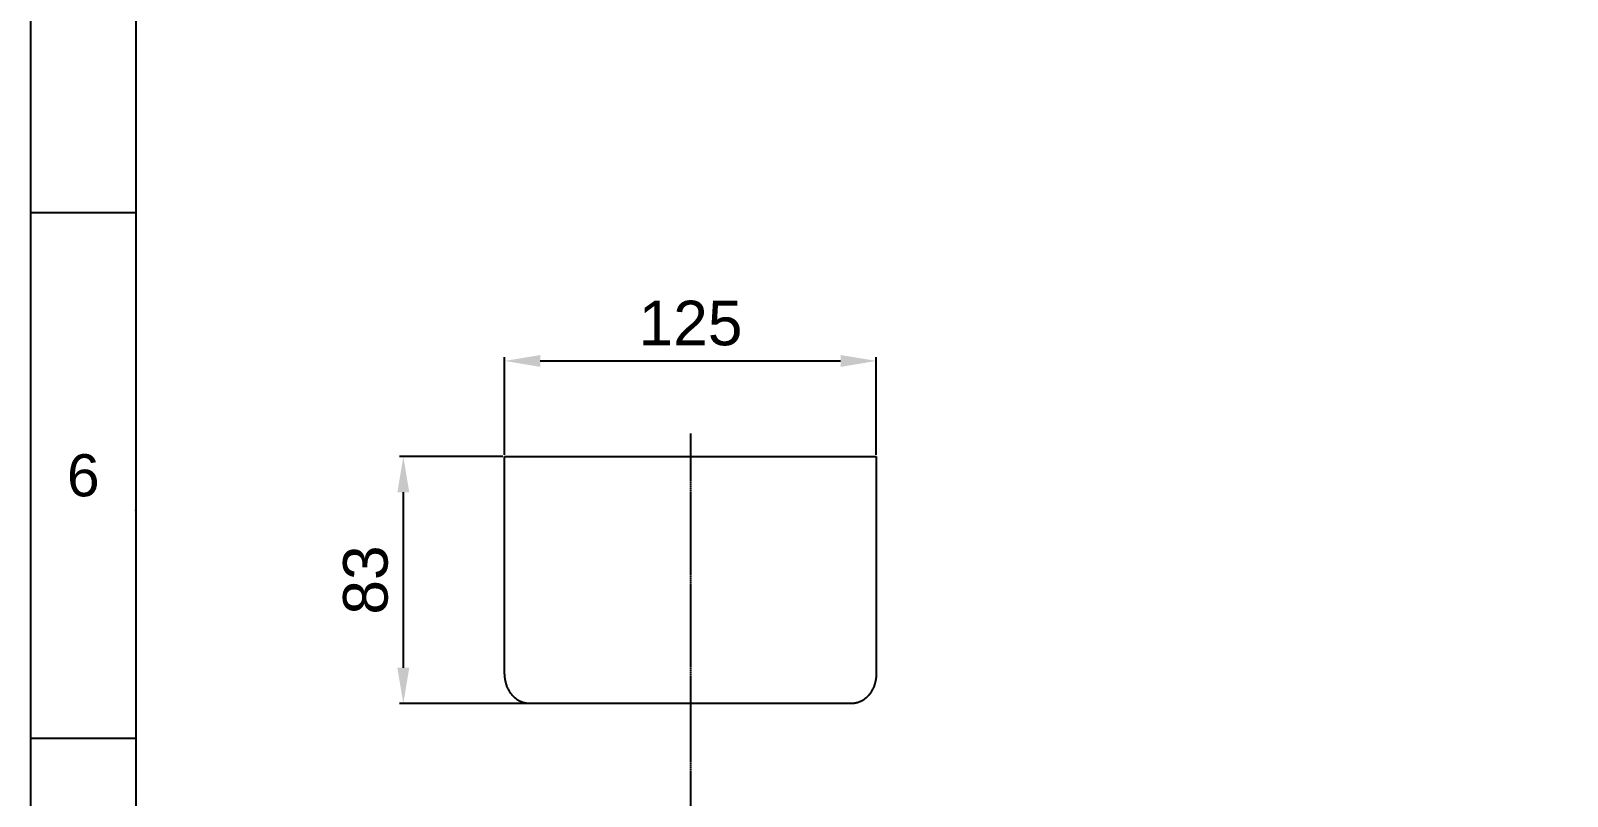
# Model space of a CAD drawing. Header units: millimetres. Extents: x 2219 to 3269, y 1238 to 2723.
# Drawn here: x 2219 to 2735, y 1607 to 1865 of the extents above; entities that cross this region are included whole.
import ezdxf

# ---------------------------------------------------------------- set-up
doc = ezdxf.new("R2010")
doc.units = ezdxf.units.MM
doc.linetypes.add('CENTER', pattern=[0.6, 0.375, -0.075, 0.075, -0.075])
for name, color, linetype in [('CEN2', 1, 'Continuous'), ('DIM2', 3, 'Continuous'), ('form22', 7, 'Continuous'), ('main', 7, 'Continuous')]:
    doc.layers.add(name, color=color, linetype=linetype)
doc.styles.get("Standard").update_dxf_attribs({"font": 'arial.ttf'})
doc.dimstyles.new('ISO-25', dxfattribs={"dimtxt": 2.5, "dimasz": 2.5, "dimexe": 1.25, "dimexo": 0.625, "dimtad": 1, "dimtxsty": 'Standard', "dimcen": 2.5, "dimadec": 0, "dimazin": 0, "dimtfac": 1, "dimtmove": 0, "dimatfit": 3, "dimfxl": 1, "dimarcsym": 0})

# ---------------------------------------------------------------- blocks, each defined once
blk = doc.blocks.new('*D34')
at = {"layer": 'Defpoints', "color": 0, "transparency": 16777216}
for p in [(2503.04, 1753.52), (2378.04, 1721.35), (2503.04, 1721.35)]:
    blk.add_point(p, dxfattribs=at)
at = {"layer": 'DIM2', "color": 0, "lineweight": -2, "transparency": 16777216}
for p, q in [((2378.04, 1721.98), (2378.04, 1754.77)), ((2390.04, 1753.52), (2491.04, 1753.52)), ((2503.04, 1721.98), (2503.04, 1754.77))]:
    blk.add_line(p, q, dxfattribs=at)
at = {"layer": 'DIM2', "color": 0, "transparency": 16777216}
for points in [[(2390.04, 1755.52), (2390.04, 1751.52), (2378.04, 1753.52)], [(2491.04, 1755.52), (2491.04, 1751.52), (2503.04, 1753.52)]]:
    blk.add_solid(points, dxfattribs=at)
at = {"layer": 'DIM2', "color": 0, "transparency": 16777216, "insert": (2440.54, 1766.18), "char_height": 15, "attachment_point": 5}
blk.add_mtext('125', dxfattribs=at)
blk = doc.blocks.new('*D35')
at = {"layer": 'Defpoints', "color": 0, "transparency": 16777216}
for p in [(2378.04, 1721.35), (2343.96, 1638.35), (2398.39, 1638.35)]:
    blk.add_point(p, dxfattribs=at)
at = {"layer": 'DIM2', "color": 0, "lineweight": -2, "transparency": 16777216}
for p, q in [((2377.42, 1721.35), (2342.71, 1721.35)), ((2343.96, 1709.35), (2343.96, 1650.35)), ((2397.77, 1638.35), (2342.71, 1638.35))]:
    blk.add_line(p, q, dxfattribs=at)
at = {"layer": 'DIM2', "color": 0, "transparency": 16777216}
for points in [[(2341.96, 1709.35), (2345.96, 1709.35), (2343.96, 1721.35)], [(2341.96, 1650.35), (2345.96, 1650.35), (2343.96, 1638.35)]]:
    blk.add_solid(points, dxfattribs=at)
at = {"layer": 'DIM2', "color": 0, "transparency": 16777216, "insert": (2331.3, 1679.85), "char_height": 15, "attachment_point": 5, "rotation": 90}
blk.add_mtext('83', dxfattribs=at)

msp = doc.modelspace()

# ---------------------------------------------------------------- linework, layer by layer
at = {"layer": 'CEN2', "linetype": 'CENTER'}
msp.add_line((2440.54, 1729.15), (2440.54, 1467.33), dxfattribs=at)
at = {"layer": 'form22'}
for p, q in [((2254.01, 2687.19), (2254.01, 1273.05)), ((2254.01, 1803.35), (2218.65, 1803.35)), ((2254.01, 1626.58), (2218.65, 1626.58))]:
    msp.add_line(p, q, dxfattribs=at)
msp.add_lwpolyline([(2218.65, 2722.54), (3268.65, 2722.54), (3268.65, 1237.69), (2218.65, 1237.69)], close=True, dxfattribs=at)
for p in [(2254.01, 1703.35), (2254.01, 1626.58)]:
    msp.add_point(p, dxfattribs=at)
at = {"layer": 'main'}
for p, q in [((2378.04, 1648.35), (2378.04, 1721.35)), ((2378.04, 1721.35), (2503.04, 1721.35)), ((2503.04, 1721.35), (2503.04, 1648.6)), ((2503.04, 1648.6), (2503.04, 1648.35)), ((2378.05, 1648.1), (2378.04, 1648.35)), ((2378.06, 1647.85), (2378.05, 1648.1)), ((2378.08, 1647.6), (2378.06, 1647.85)), ((2378.1, 1647.35), (2378.08, 1647.6)), ((2378.13, 1647.1), (2378.1, 1647.35)), ((2378.16, 1646.85), (2378.13, 1647.1)), ((2378.2, 1646.6), (2378.16, 1646.85)), ((2378.24, 1646.36), (2378.2, 1646.6)), ((2378.28, 1646.11), (2378.24, 1646.36)), ((2378.33, 1645.86), (2378.28, 1646.11)), ((2378.39, 1645.62), (2378.33, 1645.86)), ((2378.45, 1645.38), (2378.39, 1645.62)), ((2378.52, 1645.14), (2378.45, 1645.38)), ((2378.59, 1644.9), (2378.52, 1645.14)), ((2378.66, 1644.66), (2378.59, 1644.9)), ((2378.74, 1644.43), (2378.66, 1644.66)), ((2378.82, 1644.2), (2378.74, 1644.43)), ((2378.91, 1643.98), (2378.82, 1644.2)), ((2379, 1643.75), (2378.91, 1643.98)), ((2379.1, 1643.53), (2379, 1643.75)), ((2379.2, 1643.31), (2379.1, 1643.53)), ((2379.3, 1643.09), (2379.2, 1643.31)), ((2501.89, 1643.31), (2501.78, 1643.09)), ((2501.99, 1643.53), (2501.89, 1643.31)), ((2502.08, 1643.75), (2501.99, 1643.53)), ((2502.17, 1643.98), (2502.08, 1643.75)), ((2502.26, 1644.2), (2502.17, 1643.98)), ((2502.34, 1644.43), (2502.26, 1644.2)), ((2502.42, 1644.66), (2502.34, 1644.43)), ((2502.5, 1644.9), (2502.42, 1644.66)), ((2502.57, 1645.14), (2502.5, 1644.9)), ((2502.63, 1645.38), (2502.57, 1645.14)), ((2502.69, 1645.62), (2502.63, 1645.38)), ((2502.75, 1645.86), (2502.69, 1645.62)), ((2502.8, 1646.11), (2502.75, 1645.86)), ((2502.85, 1646.36), (2502.8, 1646.11)), ((2502.89, 1646.6), (2502.85, 1646.36)), ((2502.92, 1646.85), (2502.89, 1646.6)), ((2502.96, 1647.1), (2502.92, 1646.85)), ((2502.98, 1647.35), (2502.96, 1647.1)), ((2503, 1647.6), (2502.98, 1647.35)), ((2503.02, 1647.85), (2503, 1647.6)), ((2503.03, 1648.1), (2503.02, 1647.85)), ((2503.04, 1648.35), (2503.03, 1648.1)), ((2379.42, 1642.88), (2379.3, 1643.09)), ((2379.52, 1642.68), (2379.42, 1642.88)), ((2379.64, 1642.48), (2379.52, 1642.68)), ((2379.75, 1642.29), (2379.64, 1642.48)), ((2379.87, 1642.1), (2379.75, 1642.29)), ((2380, 1641.91), (2379.87, 1642.1)), ((2380.13, 1641.72), (2380, 1641.91)), ((2380.26, 1641.54), (2380.13, 1641.72)), ((2380.4, 1641.36), (2380.26, 1641.54)), ((2380.53, 1641.19), (2380.4, 1641.36)), ((2380.67, 1641.03), (2380.53, 1641.19)), ((2380.82, 1640.86), (2380.67, 1641.03)), ((2380.96, 1640.71), (2380.82, 1640.86)), ((2381.12, 1640.55), (2380.96, 1640.71)), ((2381.27, 1640.4), (2381.12, 1640.55)), ((2381.43, 1640.25), (2381.27, 1640.4)), ((2381.59, 1640.11), (2381.43, 1640.25)), ((2381.76, 1639.97), (2381.59, 1640.11)), ((2381.92, 1639.84), (2381.76, 1639.97)), ((2382.09, 1639.71), (2381.92, 1639.84)), ((2382.27, 1639.59), (2382.09, 1639.71)), ((2382.44, 1639.47), (2382.27, 1639.59)), ((2382.62, 1639.36), (2382.44, 1639.47)), ((2382.81, 1639.25), (2382.62, 1639.36)), ((2383, 1639.15), (2382.81, 1639.25)), ((2383.18, 1639.05), (2383, 1639.15)), ((2383.36, 1638.96), (2383.18, 1639.05)), ((2383.55, 1638.88), (2383.36, 1638.96)), ((2383.75, 1638.8), (2383.55, 1638.88)), ((2383.94, 1638.73), (2383.75, 1638.8)), ((2384.13, 1638.66), (2383.94, 1638.73)), ((2384.33, 1638.6), (2384.13, 1638.66)), ((2384.53, 1638.55), (2384.33, 1638.6)), ((2384.72, 1638.5), (2384.53, 1638.55)), ((2384.92, 1638.46), (2384.72, 1638.5)), ((2385.12, 1638.43), (2384.92, 1638.46)), ((2385.31, 1638.4), (2385.12, 1638.43)), ((2385.51, 1638.38), (2385.31, 1638.4)), ((2385.71, 1638.37), (2385.51, 1638.38)), ((2385.91, 1638.36), (2385.71, 1638.37)), ((2386.11, 1638.35), (2385.91, 1638.36)), ((2495.18, 1638.36), (2386.11, 1638.35)), ((2495.38, 1638.37), (2495.18, 1638.36)), ((2495.57, 1638.38), (2495.38, 1638.37)), ((2495.77, 1638.4), (2495.57, 1638.38)), ((2495.97, 1638.43), (2495.77, 1638.4)), ((2496.16, 1638.46), (2495.97, 1638.43)), ((2496.36, 1638.5), (2496.16, 1638.46)), ((2496.55, 1638.55), (2496.36, 1638.5)), ((2496.75, 1638.6), (2496.55, 1638.55)), ((2496.95, 1638.66), (2496.75, 1638.6)), ((2497.15, 1638.73), (2496.95, 1638.66)), ((2497.34, 1638.8), (2497.15, 1638.73)), ((2497.53, 1638.88), (2497.34, 1638.8)), ((2497.72, 1638.96), (2497.53, 1638.88)), ((2497.91, 1639.05), (2497.72, 1638.96)), ((2498.09, 1639.15), (2497.91, 1639.05)), ((2498.28, 1639.25), (2498.09, 1639.15)), ((2498.46, 1639.36), (2498.28, 1639.25)), ((2498.64, 1639.47), (2498.46, 1639.36)), ((2498.82, 1639.59), (2498.64, 1639.47)), ((2498.99, 1639.71), (2498.82, 1639.59)), ((2499.16, 1639.84), (2498.99, 1639.71)), ((2499.33, 1639.97), (2499.16, 1639.84)), ((2499.49, 1640.11), (2499.33, 1639.97)), ((2499.65, 1640.25), (2499.49, 1640.11)), ((2499.81, 1640.4), (2499.65, 1640.25)), ((2499.97, 1640.55), (2499.81, 1640.4)), ((2500.12, 1640.71), (2499.97, 1640.55)), ((2500.27, 1640.86), (2500.12, 1640.71)), ((2500.41, 1641.03), (2500.27, 1640.86)), ((2500.55, 1641.19), (2500.41, 1641.03)), ((2500.69, 1641.36), (2500.55, 1641.19)), ((2500.82, 1641.54), (2500.69, 1641.36)), ((2500.96, 1641.72), (2500.82, 1641.54)), ((2501.09, 1641.91), (2500.96, 1641.72)), ((2501.21, 1642.1), (2501.09, 1641.91)), ((2501.33, 1642.29), (2501.21, 1642.1)), ((2501.45, 1642.48), (2501.33, 1642.29)), ((2501.56, 1642.68), (2501.45, 1642.48)), ((2501.67, 1642.88), (2501.56, 1642.68)), ((2501.78, 1643.09), (2501.67, 1642.88))]:
    msp.add_line(p, q, dxfattribs=at)

# ---------------------------------------------------------------- texts
at = {"layer": 'form22', "insert": (2236.33, 1714.97), "char_height": 14.14, "attachment_point": 5}
msp.add_mtext_dynamic_manual_height_columns('6', width=50, gutter_width=12.5, heights=[0], dxfattribs=at)

# ---------------------------------------------------------------- dimensions: what is measured, and where the dimension line sits
at = {"layer": 'DIM2', "color": 3}
dim = msp.add_linear_dim(base=(2503.04, 1753.52), p1=(2378.04, 1721.35), p2=(2503.04, 1721.35), dimstyle='ISO-25', override={"dimtxt": 15, "dimasz": 12, "dimgap": 5, "dimdec": 0, "dimtix": 0, "dimtmove": 0}, dxfattribs=at)
dim.commit()
dim.dimension.update_dxf_attribs({"geometry": '*D34', "text_midpoint": (2440.54, 1766.18)})
dim = msp.add_linear_dim(base=(2343.96, 1638.35), p1=(2378.04, 1721.35), p2=(2398.39, 1638.35), angle=90, dimstyle='ISO-25', override={"dimtxt": 15, "dimasz": 12, "dimgap": 5, "dimdec": 0, "dimtix": 0, "dimtmove": 0}, dxfattribs=at)
dim.commit()
dim.dimension.update_dxf_attribs({"geometry": '*D35', "text_midpoint": (2331.3, 1679.85)})

doc.saveas('drawing.dxf')
